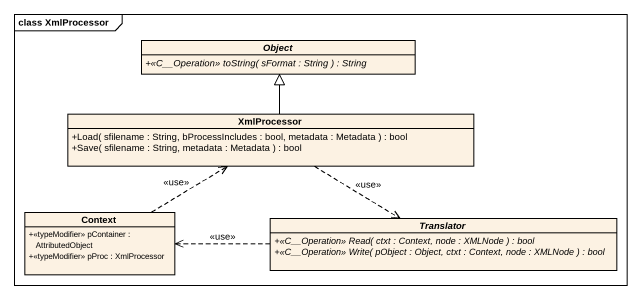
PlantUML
@startuml
mainframe class XmlProcessor
hide circle
hide empty members
skinparam classAttributeIconSize 0
abstract class "Object" as Object_ {
  {abstract} +<<C__Operation>> toString( sFormat : String ) : String
}
class XmlProcessor {
  +Load( sfilename : String, bProcessIncludes : bool, metadata : Metadata ) : bool
  +Save( sfilename : String, metadata : Metadata ) : bool
}
class Context {
  +<<typeModifier>> pContainer : AttributedObject
  +<<typeModifier>> pProc : XmlProcessor
}
abstract class Translator {
  {abstract} +<<C__Operation>> Read( ctxt : Context, node : XMLNode ) : bool
  {abstract} +<<C__Operation>> Write( pObject : Object, ctxt : Context, node : XMLNode ) : bool
}
XmlProcessor -up-|> Object_
XmlProcessor ..> Translator : <<use>>
Context .up.> XmlProcessor : <<use>>
Translator .left.> Context : <<use>>
@enduml
